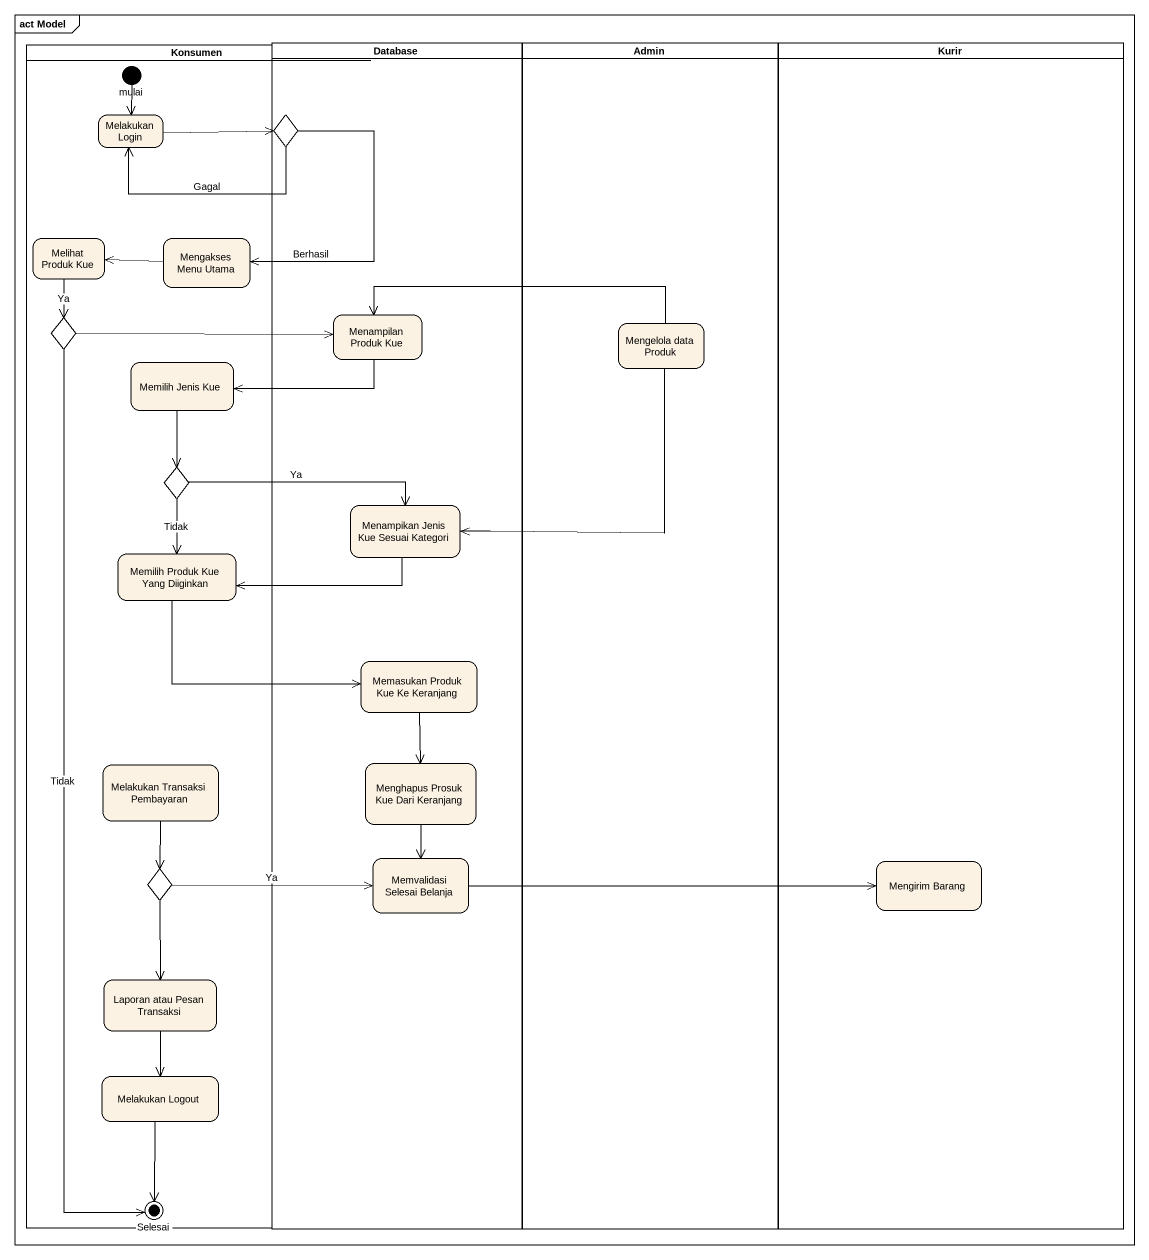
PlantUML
@startuml
mainframe act Model
hide empty description
state Konsumen <<partition>> {
  state mulai <<start>>
  state "Melakukan Login" as Melakukan_Login
  state "Melihat Produk Kue" as Melihat_Produk_Kue
  state "Mengakses Menu Utama" as Mengakses_Menu_Utama
  state choice2 <<choice>>
  state "Memilih Jenis Kue" as Memilih_Jenis_Kue
  state choice3 <<choice>>
  state "Memilih Produk Kue Yang Diiginkan" as Memilih_Produk_Kue_Yang
  state "Melakukan Transaksi Pembayaran" as Melakukan_Transaksi
  state choice4 <<choice>>
  state "Laporan atau Pesan Transaksi" as Laporan_atau_Pesan_Transaksi
  state "Melakukan Logout" as Melakukan_Logout
  state Selesai <<end>>
}
state "Database" as Database_ <<partition>> {
  state choice1 <<choice>>
  state "Menampilan Produk Kue" as Menampilan_Produk_Kue
  state "Menampikan Jenis Kue Sesuai Kategori" as Menampikan_Jenis_Kue_Sesuai
  state "Memasukan Produk Kue Ke Keranjang" as Memasukan_Produk_Kue_Ke
  state "Menghapus Prosuk Kue Dari Keranjang" as Menghapus_Prosuk_Kue_Dari
  state "Memvalidasi Selesai Belanja" as Memvalidasi_Selesai_Belanja
}
state Admin <<partition>> {
  state "Mengelola data Produk" as Mengelola_data_Produk
}
state Kurir <<partition>> {
  state "Mengirim Barang" as Mengirim_Barang
}
mulai --> Melakukan_Login
Melakukan_Login -right-> choice1
choice1 -left-> Melakukan_Login : Gagal
choice1 --> Mengakses_Menu_Utama : Berhasil
Melihat_Produk_Kue --> choice2 : Ya
Mengakses_Menu_Utama -left-> Melihat_Produk_Kue
Menampilan_Produk_Kue -left-> Memilih_Jenis_Kue
choice2 -right-> Menampilan_Produk_Kue
choice2 --> Selesai : Tidak
Mengelola_data_Produk -left-> Menampilan_Produk_Kue
Mengelola_data_Produk --> Menampikan_Jenis_Kue_Sesuai
Memilih_Jenis_Kue --> choice3
choice3 -right-> Menampikan_Jenis_Kue_Sesuai : Ya
choice3 --> Memilih_Produk_Kue_Yang : Tidak
Menampikan_Jenis_Kue_Sesuai -left-> Memilih_Produk_Kue_Yang
Memilih_Produk_Kue_Yang -right-> Memasukan_Produk_Kue_Ke
Memasukan_Produk_Kue_Ke --> Menghapus_Prosuk_Kue_Dari
Melakukan_Transaksi --> choice4
Menghapus_Prosuk_Kue_Dari --> Memvalidasi_Selesai_Belanja
Memvalidasi_Selesai_Belanja -right-> Mengirim_Barang
choice4 -right-> Memvalidasi_Selesai_Belanja : Ya
choice4 --> Laporan_atau_Pesan_Transaksi
Laporan_atau_Pesan_Transaksi --> Melakukan_Logout
Melakukan_Logout --> Selesai
@enduml
